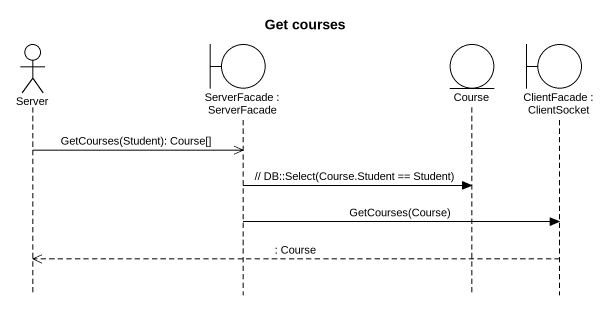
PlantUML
@startuml
title Get courses
hide footbox
actor Server
boundary "ServerFacade : ServerFacade" as ServerFacade
entity Course
boundary "ClientFacade : ClientSocket" as ClientFacade

Server ->> ServerFacade : GetCourses(Student): Course[]
ServerFacade -> Course : // DB::Select(Course.Student == Student)
ServerFacade -> ClientFacade : GetCourses(Course)
ClientFacade -->> Server : : Course
@enduml
